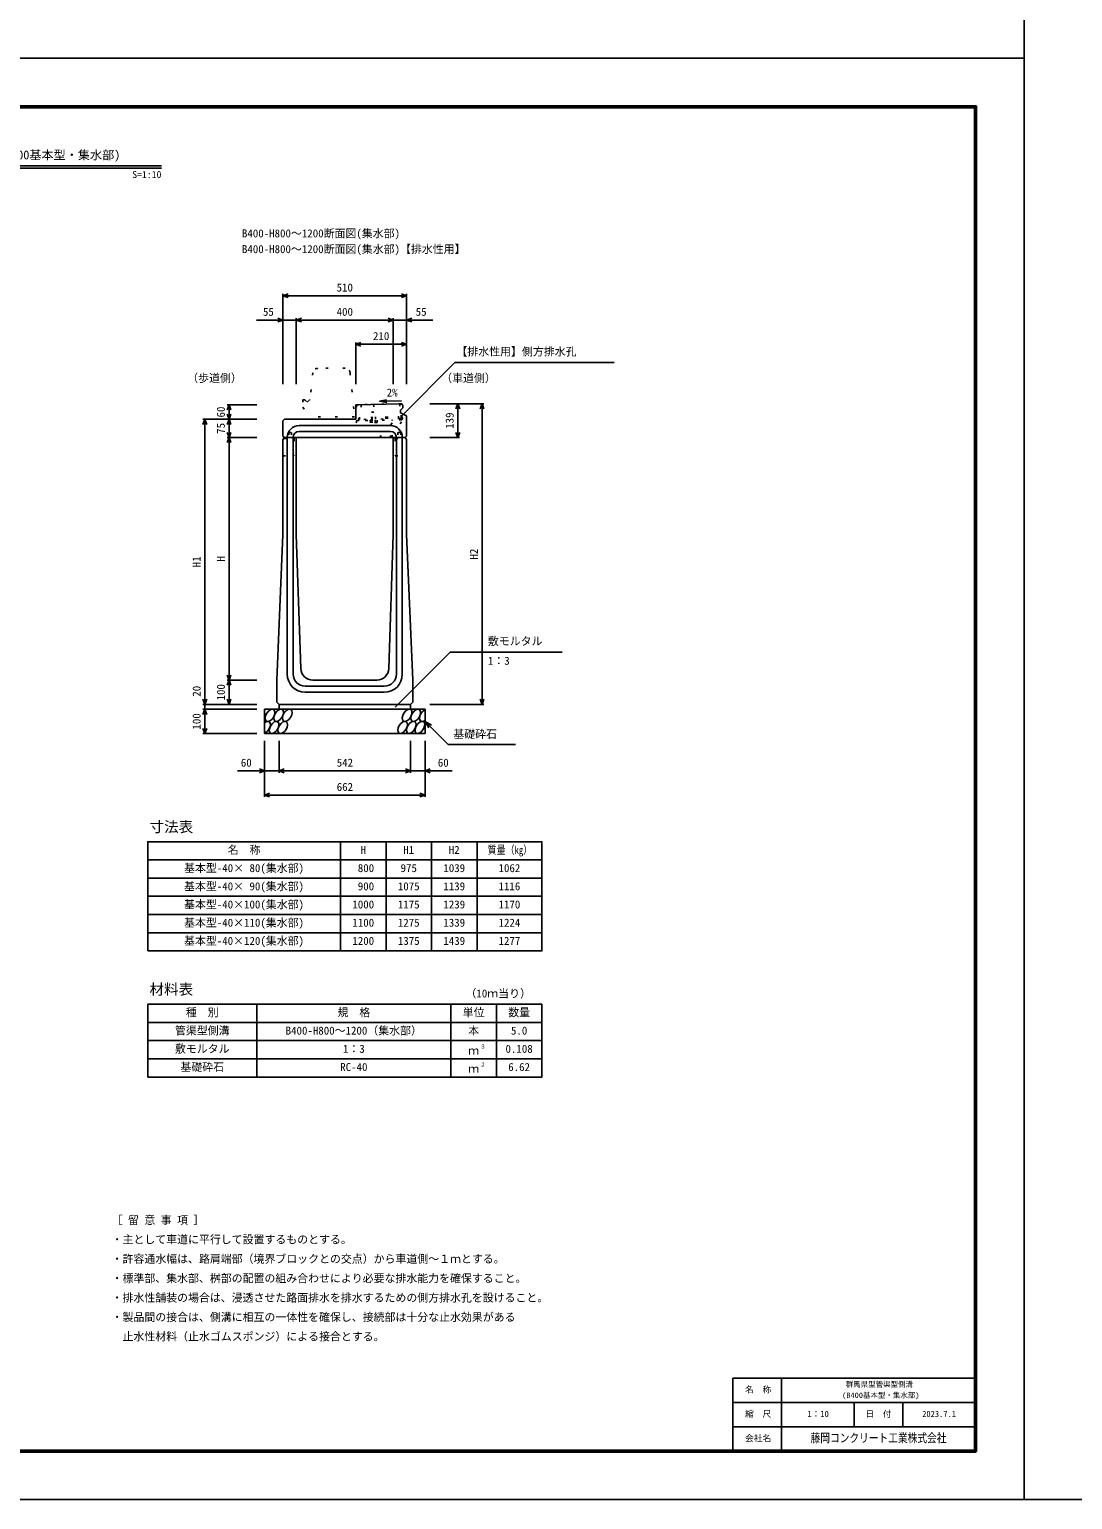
# Model space of a CAD drawing. Units: millimetres, scale not verified. Extents: x -12600 to 12600, y -5940 to 5940.
# Drawn here: x -8300 to -4000, y -5940 to 119 of the extents above; entities that cross this region are included whole.
import ezdxf
from ezdxf.enums import TextEntityAlignment as Align

# ---------------------------------------------------------------- set-up
doc = ezdxf.new("R2010")
doc.units = ezdxf.units.MM
doc.header["$LTSCALE"] = 40
doc.linetypes.add('DOTTED', pattern=[1.75, 0.25, -1.5])
for name, color, linetype, lineweight in [('0-0_DIM', 7, 'Continuous', 25), ('0-1_Defpoints', 5, 'Continuous', 25), ('0-2_HATCH', 6, 'Continuous', 25), ('0-3_HYO', 3, 'Continuous', 25), ('0-4_HYO2', 4, 'Continuous', 25), ('0-5_OUTLINE', 3, 'Continuous', 25), ('0-6_OUTLINE2', 4, 'Continuous', 25), ('0-7_TXT', 7, 'Continuous', 25), ('0-8_WAKU', 3, 'Continuous', 25), ('0-9_WAKU-LINE', 7, 'Continuous', 25)]:
    doc.layers.add(name, color=color, linetype=linetype, lineweight=lineweight)
doc.layers.add('0-A_WAKU-TXT', color=7, linetype='Continuous')
doc.styles.add('ＭＳ ゴシック', font='')
doc.styles.get('ＭＳ ゴシック').set_extended_font_data('MS Gothic')

msp = doc.modelspace()

# ---------------------------------------------------------------- linework, layer by layer
at = {"layer": '0-0_DIM'}
for p, q in [((-7255, -971.3), (-7255, -1342.94)), ((-6745, -978.8), (-7255, -978.8)), ((-6745, -971.3), (-6745, -1342.94)), ((-7363.38, -1078.8), (-7255, -1078.8)), ((-7200, -1078.8), (-7255, -1078.8)), ((-7200, -1071.3), (-7200, -1342.94)), ((-7200, -1078.8), (-6800, -1078.8)), ((-6800, -1071.3), (-6800, -1342.94)), ((-6800, -1078.8), (-6745, -1078.8)), ((-6636.62, -1078.8), (-6745, -1078.8)), ((-6955, -1171.3), (-6955, -1342.94)), ((-6745, -1178.8), (-6955, -1178.8)), ((-6768.17, -1476.24), (-6546.03, -1254.1)), ((-6546.03, -1254.1), (-5890.13, -1254.1)), ((-7484.5, -1427.94), (-7362, -1427.94)), ((-7477, -1427.94), (-7477, -1487.94)), ((-6426.5, -1423.94), (-6649, -1423.94)), ((-6534, -1423.94), (-6534, -1562.94)), ((-6434, -1423.94), (-6434, -2662.94)), ((-7584.5, -1487.94), (-7362, -1487.94)), ((-7577, -1487.94), (-7577, -2662.94)), ((-7477, -1562.94), (-7477, -1487.94)), ((-7484.5, -1562.94), (-7362, -1562.94)), ((-7477, -1562.94), (-7477, -2562.94)), ((-6526.5, -1562.94), (-6649, -1562.94)), ((-6791.89, -2673.75), (-6565.66, -2447.52)), ((-6565.66, -2447.52), (-6104.19, -2447.52)), ((-7484.5, -2562.94), (-7362, -2562.94)), ((-7477, -2562.94), (-7477, -2662.94)), ((-7584.5, -2662.94), (-7362, -2662.94)), ((-7577, -2662.94), (-7577, -2682.94)), ((-6426.5, -2662.94), (-6649, -2662.94)), ((-7584.5, -2682.94), (-7362, -2682.94)), ((-7577, -2682.94), (-7577, -2782.94)), ((-7584.5, -2782.94), (-7362, -2782.94)), ((-6669, -2732.94), (-6573.24, -2828.7)), ((-6669, -2732.94), (-6643.02, -2747.94)), ((-6669, -2732.94), (-6654, -2758.92)), ((-7331, -3044.31), (-7331, -2812.94)), ((-7271, -2944.31), (-7271, -2812.94)), ((-6729, -2944.31), (-6729, -2812.94)), ((-6669, -3044.31), (-6669, -2812.94)), ((-6573.24, -2828.7), (-6295.69, -2828.7)), ((-7331, -2936.81), (-7442.79, -2936.81)), ((-7331, -2936.81), (-7271, -2936.81)), ((-7271, -2936.81), (-6729, -2936.81)), ((-6669, -2936.81), (-6729, -2936.81)), ((-6669, -2936.81), (-6557.21, -2936.81)), ((-7331, -3036.81), (-6669, -3036.81))]:
    msp.add_line(p, q, dxfattribs=at)
for points in [[(-7233.86, -986.5), (-7255, -978.8), (-7233.86, -971.11)], [(-6766.14, -971.11), (-6745, -978.8), (-6766.14, -986.5)], [(-7276.14, -1071.11), (-7255, -1078.8), (-7276.14, -1086.5)], [(-7178.86, -1086.5), (-7200, -1078.8), (-7178.86, -1071.11)], [(-6821.14, -1071.11), (-6800, -1078.8), (-6821.14, -1086.5)], [(-6723.86, -1071.11), (-6745, -1078.8), (-6723.86, -1086.5)], [(-6933.86, -1171.11), (-6955, -1178.8), (-6933.86, -1186.5)], [(-6766.14, -1171.11), (-6745, -1178.8), (-6766.14, -1186.5)], [(-7484.7, -1449.09), (-7477, -1427.94), (-7469.3, -1449.09)], [(-6541.7, -1445.09), (-6534, -1423.94), (-6526.3, -1445.09)], [(-6441.7, -1445.09), (-6434, -1423.94), (-6426.3, -1445.09)], [(-7569.3, -1509.09), (-7577, -1487.94), (-7584.7, -1509.09)], [(-7469.3, -1466.8), (-7477, -1487.94), (-7484.7, -1466.8)], [(-7484.7, -1509.09), (-7477, -1487.94), (-7469.3, -1509.09)], [(-7484.7, -1541.8), (-7477, -1562.94), (-7469.3, -1541.8)], [(-7484.7, -1584.09), (-7477, -1562.94), (-7469.3, -1584.09)], [(-6541.7, -1541.8), (-6534, -1562.94), (-6526.3, -1541.8)], [(-7469.3, -2541.8), (-7477, -2562.94), (-7484.7, -2541.8)], [(-7484.7, -2584.09), (-7477, -2562.94), (-7469.3, -2584.09)], [(-7569.3, -2641.8), (-7577, -2662.94), (-7584.7, -2641.8)], [(-7469.3, -2641.8), (-7477, -2662.94), (-7484.7, -2641.8)], [(-6441.7, -2641.8), (-6434, -2662.94), (-6426.3, -2641.8)], [(-7569.3, -2704.09), (-7577, -2682.94), (-7584.7, -2704.09)], [(-7569.3, -2761.8), (-7577, -2782.94), (-7584.7, -2761.8)], [(-7352.14, -2929.11), (-7331, -2936.81), (-7352.14, -2944.5)], [(-7249.86, -2944.5), (-7271, -2936.81), (-7249.86, -2929.11)], [(-6750.14, -2929.11), (-6729, -2936.81), (-6750.14, -2944.5)], [(-6647.86, -2929.11), (-6669, -2936.81), (-6647.86, -2944.5)], [(-7309.86, -3044.5), (-7331, -3036.81), (-7309.86, -3029.11)], [(-6690.14, -3029.11), (-6669, -3036.81), (-6690.14, -3044.5)]]:
    msp.add_lwpolyline(points, dxfattribs=at)
at = {"layer": '0-1_Defpoints'}
for points in [[(-4200, -5940), (12600, -5940), (12600, 5940), (-4200, 5940)], [(-12600, -5940), (-4200, -5940), (-4200, 0), (-12600, 0)]]:
    msp.add_lwpolyline(points, close=True, dxfattribs=at)
at = {"layer": '0-2_HATCH', "linetype": 'DOTTED'}
for p, q in [((-6767.54, -1424.08), (-6944, -1427.72)), ((-6941.65, -1493.19), (-6943, -1427.7)), ((-6938.75, -1488.62), (-6940, -1427.64)), ((-6933, -1427.49), (-6931.75, -1488.48)), ((-6886.76, -1487.55), (-6888.01, -1426.57)), ((-6881.02, -1426.42), (-6879.76, -1487.41)), ((-6830.77, -1486.4), (-6832.03, -1425.41)), ((-6823.77, -1486.25), (-6825.03, -1425.27)), ((-6778.78, -1485.33), (-6780.04, -1424.34)), ((-6773.04, -1424.2), (-6771.78, -1485.18)), ((-6768.54, -1424.1), (-6764.04, -1424.01)), ((-6767.37, -1480.59), (-6768.54, -1424.1)), ((-6762.75, -1486.5), (-6764.04, -1424.01)), ((-6771.78, -1485.18), (-6941.74, -1488.69)), ((-6765.69, -1489.56), (-6941.65, -1493.19)), ((-6887.96, -1492.08), (-6887.76, -1502.08)), ((-6874.11, -1491.79), (-6873.9, -1501.79)), ((-6873.13, -1487.27), (-6873.73, -1458.28))]:
    msp.add_line(p, q, dxfattribs=at)
for points in [[(-6944, -1427.72), (-6952, -1427.89), (-6950.66, -1492.87), (-6941.66, -1492.69)], [(-6889.13, -1487.6), (-6889.72, -1458.61), (-6873.73, -1458.28)]]:
    msp.add_lwpolyline(points, dxfattribs=at)
msp.add_lwpolyline([(-6894.89, -1492.22), (-6867.18, -1491.65), (-6866.97, -1501.65), (-6894.68, -1502.22)], close=True, dxfattribs=at)
for centre, radius in [((-6771.87, -1480.68), 4.5), ((-6765.75, -1486.56), 3)]:
    msp.add_arc(centre, radius, 271.18119, 1.18119, dxfattribs=at)
at = {"layer": '0-2_HATCH'}
for centre in [(-7308.11, -2707.94), (-7272.63, -2707.94), (-7237.16, -2707.94), (-6742.95, -2707.94), (-6707.48, -2707.94), (-7291.23, -2757.94), (-7255.75, -2757.94), (-6761.55, -2757.94), (-6726.07, -2757.94), (-6690.59, -2757.94)]:
    msp.add_ellipse(centre, major_axis=(14.54, 23.54), ratio=0.5792, dxfattribs=at)
for centre, start_param, end_param in [((-6672, -2707.94), 0.6666252, 4.1103269), ((-7326.7, -2757.94), 3.7419964, 7.318141)]:
    msp.add_ellipse(centre, major_axis=(14.54, 23.54), ratio=0.5792, start_param=start_param, end_param=end_param, dxfattribs=at)
at = {"layer": '0-3_HYO'}
for p, q in [((-7017.5, -3228.87), (-7017.5, -3678.87)), ((-6830, -3228.87), (-6830, -3678.87)), ((-6642.5, -3228.87), (-6642.5, -3678.87)), ((-6455, -3228.87), (-6455, -3678.87)), ((-7812.5, -3303.87), (-6187.5, -3303.87)), ((-7362.5, -3898.65), (-7362.5, -4198.65)), ((-6562.5, -3898.65), (-6562.5, -4198.65)), ((-6375, -3898.65), (-6375, -4198.65)), ((-7812.5, -3973.65), (-6187.5, -3973.65))]:
    msp.add_line(p, q, dxfattribs=at)
for points in [[(-7812.5, -3678.87), (-6187.5, -3678.87), (-6187.5, -3228.87), (-7812.5, -3228.87)], [(-7812.5, -4198.65), (-6187.5, -4198.65), (-6187.5, -3898.65), (-7812.5, -3898.65)]]:
    msp.add_lwpolyline(points, close=True, dxfattribs=at)
at = {"layer": '0-4_HYO2'}
for p, q in [((-7812.5, -3378.87), (-6187.5, -3378.87)), ((-7812.5, -3453.87), (-6187.5, -3453.87)), ((-7812.5, -3528.87), (-6187.5, -3528.87)), ((-7812.5, -3603.87), (-6187.5, -3603.87)), ((-7812.5, -4048.65), (-6187.5, -4048.65)), ((-7812.5, -4123.65), (-6187.5, -4123.65))]:
    msp.add_line(p, q, dxfattribs=at)
at = {"layer": '0-5_OUTLINE', "linetype": 'DOTTED'}
for p, q in [((-7131.81, -1295.99), (-7143, -1407.94)), ((-6998.1, -1277.94), (-7111.9, -1277.94)), ((-6978.2, -1295.95), (-6960, -1477.94)), ((-7173, -1407.94), (-7173, -1437.94)), ((-7173, -1407.94), (-7165, -1407.94)), ((-7173, -1437.94), (-7150, -1477.94)), ((-6960, -1477.94), (-7150, -1477.94))]:
    msp.add_line(p, q, dxfattribs=at)
at = {"layer": '0-5_OUTLINE'}
for p, q in [((-6767, -1424.07), (-6955, -1427.94)), ((-6955, -1427.94), (-6955, -1487.94)), ((-6770, -1450.94), (-6761, -1440.94)), ((-6770, -1450.94), (-6770, -1460.94)), ((-6767, -1424.07), (-6761, -1429.94)), ((-6761, -1429.94), (-6761, -1440.94)), ((-7255, -1493.94), (-7249, -1487.94)), ((-7255, -1556.94), (-7255, -1493.94)), ((-7249, -1487.94), (-6955, -1487.94)), ((-6770, -1460.94), (-6745, -1473.94)), ((-6745, -1556.94), (-6745, -1473.94)), ((-7255, -1556.94), (-7249, -1562.94)), ((-7255, -1572.94), (-7250, -1562.94)), ((-7255, -1962.94), (-7255, -1572.94)), ((-7250, -1562.94), (-6750, -1562.94)), ((-7200, -1562.94), (-7200, -1962.94)), ((-6800, -1562.94), (-6800, -1962.94)), ((-6751, -1562.94), (-6745, -1556.94)), ((-6745, -1572.94), (-6750, -1562.94)), ((-6745, -1962.94), (-6745, -1572.94)), ((-7255, -1962.94), (-7280, -2562.94)), ((-7200, -1962.94), (-7181.61, -2514.61)), ((-6800, -1962.94), (-6818.39, -2514.61)), ((-6745, -1962.94), (-6720, -2562.94)), ((-7280, -2653.94), (-7280, -2562.94)), ((-7131.64, -2562.94), (-6868.36, -2562.94)), ((-6720, -2653.94), (-6720, -2562.94)), ((-7271, -2662.94), (-7280, -2653.94)), ((-7271, -2662.94), (-7271, -2682.94)), ((-6729, -2662.94), (-6729, -2682.94)), ((-7331, -2682.94), (-6669, -2682.94)), ((-7331, -2782.94), (-7331, -2682.94)), ((-6669, -2782.94), (-6669, -2682.94)), ((-7331, -2782.94), (-6669, -2782.94))]:
    msp.add_line(p, q, dxfattribs=at)
at = {"layer": '0-5_OUTLINE', "linetype": 'DOTTED'}
msp.add_lwpolyline([(-7165, -1407.94), (-7155, -1417.94), (-7145, -1407.94), (-7143, -1407.94)], dxfattribs=at)
at = {"layer": '0-5_OUTLINE'}
msp.add_lwpolyline([(-7271, -2662.94), (-6729, -2662.94), (-6720, -2653.94)], dxfattribs=at)
at = {"layer": '0-5_OUTLINE', "linetype": 'DOTTED'}
for centre, start, end in [((-7111.9, -1297.94), 90, 174.40835), ((-6998.1, -1297.94), 4.08463, 90)]:
    msp.add_arc(centre, 20, start, end, dxfattribs=at)
at = {"layer": '0-5_OUTLINE'}
for centre, start, end in [((-7131.64, -2512.94), 181.90915, 270), ((-6868.36, -2512.94), 270, 358.09085)]:
    msp.add_arc(centre, 50, start, end, dxfattribs=at)
at = {"layer": '0-6_OUTLINE2'}
for p, q in [((-7188, -1513.94), (-6812, -1513.94)), ((-7237, -1562.94), (-7237, -2538.94)), ((-7213, -1562.94), (-7213, -2537.94)), ((-7188, -1537.94), (-6812, -1537.94)), ((-6787, -1562.94), (-6787, -2537.94)), ((-6763, -1562.94), (-6763, -2538.94)), ((-7163, -2587.94), (-6837, -2587.94)), ((-7163, -2612.94), (-6837, -2612.94))]:
    msp.add_line(p, q, dxfattribs=at)
at = {"layer": '0-6_OUTLINE2', "linetype": 'DOTTED'}
for p, q in [((-6950.67, -1492.37), (-6970, -1562.94)), ((-6856.89, -1562.94), (-6768.53, -1461.71)), ((-6814.35, -1562.94), (-6746.63, -1473.09)), ((-6805, -1562.94), (-6805, -1490.37)), ((-7252.25, -1567.44), (-7208, -1567.44)), ((-7231, -1542.44), (-7219, -1542.44)), ((-7231, -1542.44), (-7231, -1567.44)), ((-7219, -1542.44), (-7219, -1567.44)), ((-7208, -1567.44), (-7208, -1637.94)), ((-6792, -1567.44), (-6792, -1637.94)), ((-6792, -1567.44), (-6747.75, -1567.44)), ((-6781, -1542.44), (-6769, -1542.44)), ((-6781, -1542.44), (-6781, -1567.44)), ((-6769, -1542.44), (-6769, -1567.44)), ((-7255, -1637.94), (-7208, -1637.94)), ((-6792, -1637.94), (-6745, -1637.94))]:
    msp.add_line(p, q, dxfattribs=at)
at = {"layer": '0-6_OUTLINE2'}
for centre, radius, start, end in [((-7188, -1562.94), 49, 90, 180), ((-6812, -1562.94), 49, 0, 90), ((-7188, -1562.94), 25, 90, 180), ((-6812, -1562.94), 25, 0, 90), ((-7163, -2538.94), 74, 180, 270), ((-7163, -2537.94), 50, 180, 270), ((-6837, -2537.94), 50, 270, 0), ((-6837, -2538.94), 74, 270, 0)]:
    msp.add_arc(centre, radius, start, end, dxfattribs=at)
at = {"layer": '0-7_TXT'}
for p, q in [((-9044.18, -442.8), (-7755.82, -442.8)), ((-9044.18, -452.4), (-7755.82, -452.4)), ((-6856.83, -1413.5), (-6827.19, -1418.15)), ((-6856.83, -1413.5), (-6827.19, -1418.15))]:
    msp.add_line(p, q, dxfattribs=at)
msp.add_lwpolyline([(-6766.41, -1411.78), (-6856.83, -1413.5), (-6827.39, -1407.73)], dxfattribs=at)
msp.add_lwpolyline([(-6766.41, -1411.78), (-6856.83, -1413.5), (-6827.39, -1407.73)], dxfattribs=at)
at = {"layer": '0-8_WAKU'}
for p, q in [((-5400, -5440), (-4400, -5440)), ((-5400, -5740), (-5400, -5440))]:
    msp.add_line(p, q, dxfattribs=at)
at = {"layer": '0-8_WAKU', "lineweight": 50}
msp.add_lwpolyline([(-12400, -5740), (-4400, -5740), (-4400, -200), (-12400, -200)], close=True, dxfattribs=at)
at = {"layer": '0-9_WAKU-LINE'}
for p, q in [((-5200, -5740), (-5200, -5440)), ((-5400, -5540), (-4400, -5540)), ((-4900, -5640), (-4900, -5540)), ((-4700, -5640), (-4700, -5540)), ((-5400, -5640), (-4400, -5640))]:
    msp.add_line(p, q, dxfattribs=at)

# ---------------------------------------------------------------- texts
at = {"layer": '0-0_DIM', "style": 'ＭＳ ゴシック'}
for s, p in [('510', (-7033.75, -971.3)), ('55', (-7337.34, -1071.3)), ('400', (-7033.75, -1071.3)), ('55', (-6707.66, -1071.3)), ('210', (-6883.75, -1171.3)), ('【排水性用】側方排水孔', (-6539.84, -1235.36)), ('（歩道側）', (-7649.39, -1344.65)), ('（車道側）', (-6602.57, -1344.65)), ('敷モルタル', (-6410.06, -2428.78)), ('1：3', (-6410.06, -2509.47)), ('基礎砕石', (-6552.68, -2811.53)), ('60', (-7428.5, -2929.31)), ('542', (-7033.22, -2929.31)), ('60', (-6616.5, -2929.31)), ('662', (-7033.22, -3029.31))]:
    msp.add_text(s, height=32.99, dxfattribs=at).set_placement(p, align=Align.BOTTOM_LEFT)
for s, p in [('60', (-7484.5, -1480.44)), ('75', (-7484.5, -1547.94)), ('139', (-6541.5, -1527.19)), ('H1', (-7584.5, -2097.94)), ('H', (-7484.5, -2074.19)), ('H2', (-6441.5, -2065.94)), ('20', (-7584.5, -2631.13)), ('100', (-7484.5, -2646.69)), ('100', (-7584.5, -2766.69))]:
    msp.add_text(s, height=32.99, rotation=90, dxfattribs=at).set_placement(p, align=Align.BOTTOM_LEFT)
at = {"layer": '0-7_TXT', "style": 'ＭＳ ゴシック'}
for s, height, p in [('群馬県型管渠型側溝(B400基本型・集水部)', 36.66, (-8875, -427.8)), ('S', 29.33, (-7875.82, -502.8)), ('=', 29.33, (-7855.82, -502.8)), ('1', 29.33, (-7835.82, -502.8)), (':', 29.33, (-7815.82, -502.8)), ('1', 29.33, (-7795.82, -502.8)), ('0', 29.33, (-7775.82, -502.8)), ('B400-H800～1200断面図(集水部)', 32.99, (-7423.96, -748.2)), ('B400-H800～1200断面図(集水部)【排水性用】', 32.99, (-7423.96, -813.07)), ('2%', 32.99, (-6827.26, -1404.17)), ('2%', 32.99, (-6827.26, -1404.17)), ('寸法表', 43.99, (-7805, -3202.62)), ('名\u3000称', 32.99, (-7482.5, -3288.87)), ('H', 32.99, (-6935, -3288.87)), ('H1', 32.99, (-6758.75, -3288.87)), ('H2', 32.99, (-6571.25, -3288.87)), ('基本型-40× 80(集水部)', 32.99, (-7662.5, -3363.87)), (' 800', 32.99, (-6968.75, -3363.87)), ('975', 32.99, (-6770, -3363.87)), ('1039', 32.99, (-6593.75, -3363.87)), ('1062', 32.99, (-6366.25, -3363.87)), ('基本型-40× 90(集水部)', 32.99, (-7662.5, -3438.87)), (' 900', 32.99, (-6968.75, -3438.87)), ('1075', 32.99, (-6781.25, -3438.87)), ('1139', 32.99, (-6593.75, -3438.87)), ('1116', 32.99, (-6366.25, -3438.87)), ('基本型-40×100(集水部)', 32.99, (-7662.5, -3513.87)), ('1000', 32.99, (-6968.75, -3513.87)), ('1175', 32.99, (-6781.25, -3513.87)), ('1239', 32.99, (-6593.75, -3513.87)), ('1170', 32.99, (-6366.25, -3513.87)), ('基本型-40×110(集水部)', 32.99, (-7662.5, -3588.87)), ('1100', 32.99, (-6968.75, -3588.87)), ('1275', 32.99, (-6781.25, -3588.87)), ('1339', 32.99, (-6593.75, -3588.87)), ('1224', 32.99, (-6366.25, -3588.87)), ('基本型-40×120(集水部)', 32.99, (-7662.5, -3663.87)), ('1200', 32.99, (-6968.75, -3663.87)), ('1375', 32.99, (-6781.25, -3663.87)), ('1439', 32.99, (-6593.75, -3663.87)), ('1277', 32.99, (-6366.25, -3663.87)), ('材料表', 43.99, (-7805, -3872.4)), ('（10ｍ当り）', 32.99, (-6502.5, -3880.65)), ('種\u3000別', 32.99, (-7655, -3958.65)), ('規\u3000格', 32.99, (-7030, -3958.65)), ('単位', 32.99, (-6513.75, -3958.65)), ('数量', 32.99, (-6326.25, -3958.65)), ('管渠型側溝', 32.99, (-7700, -4033.65)), ('B400-H800～1200（集水部）', 32.99, (-7243.75, -4033.65)), ('本', 32.99, (-6491.25, -4033.65)), ('5.0', 32.99, (-6315, -4033.65)), ('敷モルタル', 32.99, (-7700, -4108.65)), ('1：3', 32.99, (-7007.5, -4108.65)), ('ｍ', 32.99, (-6491.25, -4116.15)), ('３', 16.5, (-6442.09, -4085.87)), ('0.108', 32.99, (-6337.5, -4108.65)), ('基礎砕石', 32.99, (-7677.5, -4183.65)), ('RC-40', 32.99, (-7018.75, -4183.65)), ('ｍ', 32.99, (-6491.25, -4191.15)), ('２', 16.5, (-6442.09, -4160.87)), ('6.62', 32.99, (-6326.25, -4183.65)), ('［ 留 意 事 項 ］', 32.99, (-7961.08, -4814.42)), ('・主として車道に平行して設置するものとする。', 32.99, (-7961.08, -4894.42)), ('・許容通水幅は、路肩端部（境界ブロックとの交点）から車道側～１ｍとする。', 32.99, (-7961.08, -4974.42)), ('・標準部、集水部、桝部の配置の組み合わせにより必要な排水能力を確保すること。', 32.99, (-7961.08, -5054.42)), ('・排水性舗装の場合は、浸透させた路面排水を排水するための側方排水孔を設けること。', 32.99, (-7961.08, -5134.42)), ('・製品間の接合は、側溝に相互の一体性を確保し、接続部は十分な止水効果がある', 32.99, (-7961.08, -5214.42)), ('\u3000止水性材料（止水ゴムスポンジ）による接合とする。', 32.99, (-7961.08, -5294.42))]:
    msp.add_text(s, height=height, dxfattribs=at).set_placement(p, align=Align.BOTTOM_LEFT)
at = {"layer": '0-7_TXT', "style": 'ＭＳ ゴシック', "width": 0.8}
msp.add_text('質量（kg）', height=32.99, dxfattribs=at).set_placement((-6411.25, -3288.87), align=Align.BOTTOM_LEFT)
at = {"layer": '0-A_WAKU-TXT', "style": 'ＭＳ ゴシック'}
for s, height, p in [('群馬県型管渠型側溝', 21.99, (-4935, -5482.5)), ('名\u3000称', 25.66, (-5350.05, -5507.5)), ('(B400基本型・集水部)', 21.99, (-4950, -5527.5)), ('縮\u3000尺', 25.66, (-5350.05, -5607.5)), ('日\u3000付', 25.66, (-4854.05, -5607.5)), ('1：10', 25.66, (-5093.25, -5607.5)), ('2023.7.1', 25.66, (-4620, -5607.5)), ('会社名', 25.66, (-5350.05, -5707.5))]:
    msp.add_text(s, height=height, dxfattribs=at).set_placement(p, align=Align.BOTTOM_LEFT)
at = {"layer": '0-A_WAKU-TXT', "style": 'ＭＳ ゴシック', "width": 0.8}
msp.add_text('藤岡コンクリート工業株式会社', height=36.66, dxfattribs=at).set_placement((-5080, -5715), align=Align.BOTTOM_LEFT)

doc.saveas('drawing.dxf')
